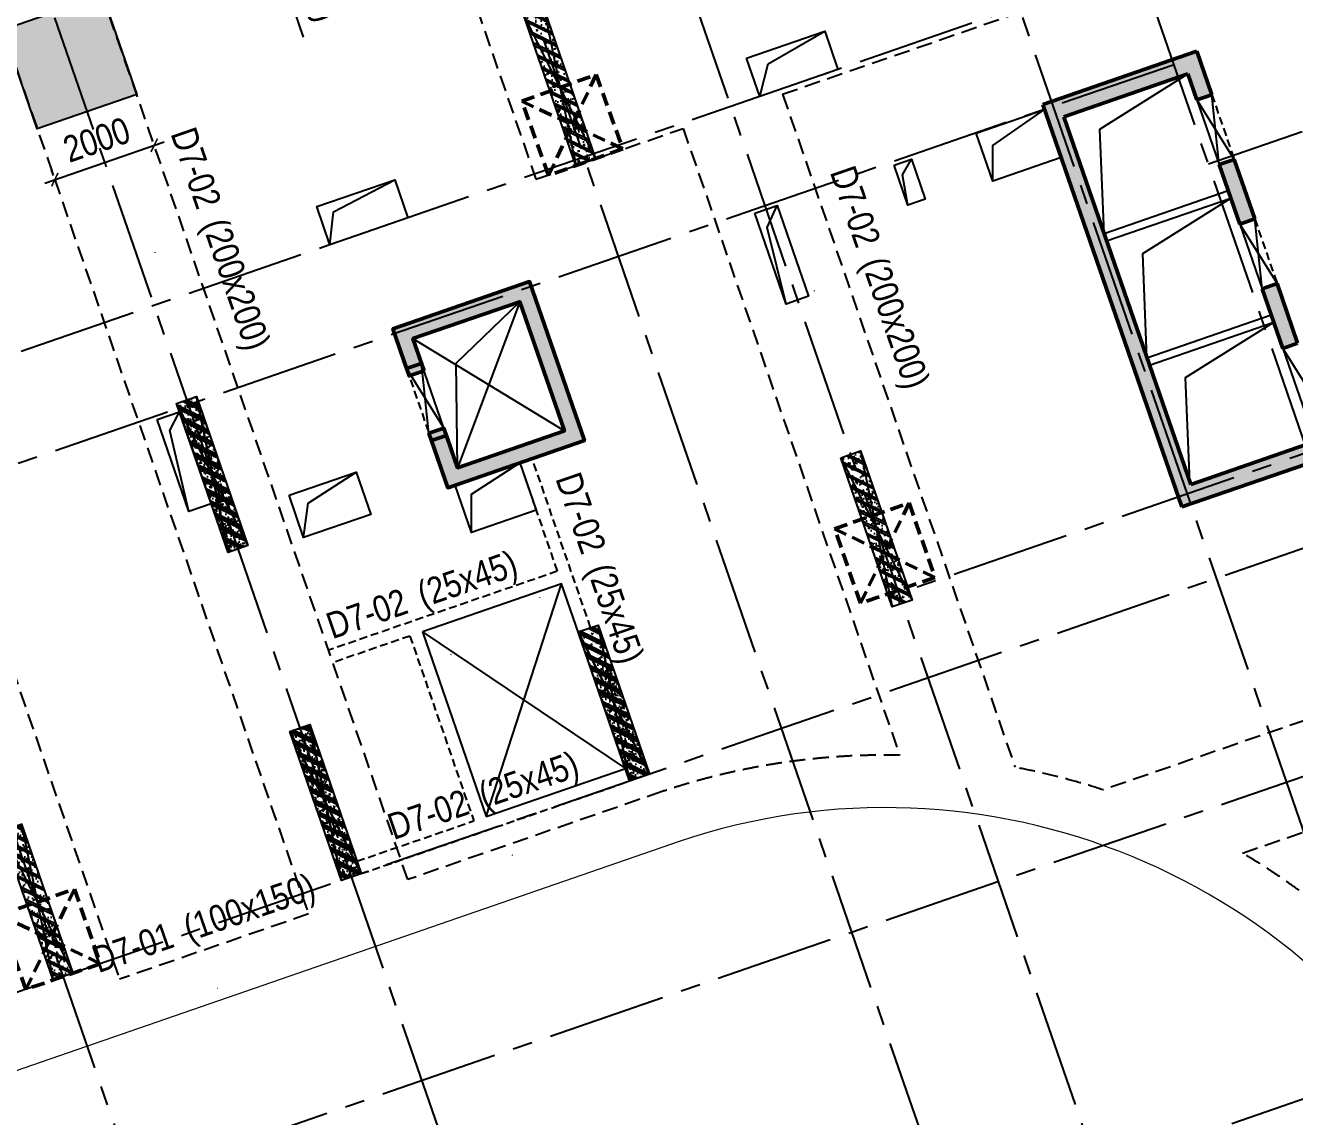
# Model space of a CAD drawing. Header units: millimetres. Extents: x -340714 to 2967022, y -655653 to 62.
# Drawn here: x 1718469 to 1742605, y -319086 to -298330 of the extents above; entities that cross this region are included whole.
import ezdxf
from ezdxf.enums import TextEntityAlignment as Align

# ---------------------------------------------------------------- set-up
doc = ezdxf.new("R2010")
doc.units = ezdxf.units.MM
doc.header["$LTSCALE"] = 100
doc.header["$PDMODE"] = 32
doc.header["$PDSIZE"] = 2.5
for name, pattern in [('CENTER2', [1.125, 0.75, -0.125, 0.125, -0.125]), ('DASHED', [4.5, 3, -1.5]), ('HIDDEN', [0.375, 0.25, -0.125])]:
    doc.linetypes.add(name, pattern=pattern)
for name, color, linetype in [('ccu11-Khuat', 9, 'DASHED'), ('ccu11-Manh', 8, 'Continuous'), ('ccu11-Thay', 7, 'Continuous'), ('ccu12-Manh', 8, 'Continuous'), ('ccu12-Text', 31, 'Continuous'), ('ccu12-Thay', 7, 'Continuous'), ('ccu12-Truc', 13, 'CENTER2'), ('KC2-DIM', 251, 'Continuous'), ('ST_MBDV Cot vach 220805$0$AUDIT_I_220805193045-5', 6, 'Continuous'), ('xref.asix of  podium$0$xref.asix of  podium$0$KT-Hatch', 251, 'Continuous'), ('Xref.Asix of Basement B2$0$AUDIT_I_220805193045-5', 6, 'Continuous'), ('Xref_ST_MBDV Cot vach 30.7.2022|Xref_ST_MBDV Cot vach 30.7.2022|Xref_ST_MBDV Cot vach 30.7.2022|Xref_ST_MBDV Cot vach 30.7.2022|KC-Betong', 6, 'Continuous')]:
    doc.layers.add(name, color=color, linetype=linetype)
for name, color, linetype, lineweight in [('ccu12-Tencaukien', 9, 'Continuous', 15), ('KT-Net cot vach', 6, 'Continuous', 50), ('ST_MBDV Cot vach 220805$0$KT-Net cot vach', 6, 'Continuous', 50), ('TNG hungdh1', 3, 'Continuous', 13), ('xref.asix of  podium$0$xref.asix of  podium$0$ST_MBDV Cot vach 220805$0$KT-Net cot vach', 6, 'Continuous', 50)]:
    doc.layers.add(name, color=color, linetype=linetype, lineweight=lineweight)
doc.styles.add('Arial Narrow', font='ARIALN.TTF')
doc.dimstyles.new('ccu12-200', dxfattribs={"dimscale": 200, "dimtxt": 2.5, "dimasz": 1, "dimexe": 1, "dimexo": 2, "dimgap": 1, "dimtad": 1, "dimdec": 0, "dimrnd": 5, "dimdsep": 46, "dimtxsty": 'Arial Narrow', "dimblk": 'ARCHTICK', "dimcen": -1, "dimdle": 1, "dimclrd": 256, "dimclre": 256, "dimclrt": 3, "dimadec": 0, "dimazin": 2, "dimtfac": 0.1, "dimtdec": 0, "dimtmove": 0, "dimatfit": 1, "dimldrblk": 'ARCHTICK', "dimfxl": 1, "dimtvp": 0.833333, "dimtolj": 1, "dimtzin": 12, "dimarcsym": 0})
pattern_1 = [(50, (-550, 3050), (286.904, -25.101), [30, -330]), (355, (-550, 3050), (-55.5, 300.877), [24, -264]), (100.451, (-526.1, 3047.9), (231.404, 275.776), [25.496, -280.457]), (46.184, (-550, 3130), (426.896, -66.208), [45, -495]), (96.636, (-514.43, 3124.5), (373.865, 389.647), [38.244, -420.685]), (351.184, (-550, 3130), (373.865, 389.65), [36, -396]), (21, (-510, 3110), (238.763, -161.048), [30, -330]), (326, (-510, 3110), (97.326, 290.06), [24, -264]), (71.451, (-490.1, 3096.58), (336.09, 129.012), [25.496, -280.457]), (37.5, (-550, 3050), (4.864, 133.1575), [0, -260.8, 0, -268, 0, -265]), (7.5, (-550, 3050), (105.228, 157.7647), [0, -152.8, 0, -254.8, 0, -101]), (327.5, (-639.2, 3050), (213.529, -9.022), [0, -100, 0, -312, 0, -414]), (317.5, (-679.2, 3050), (233.274, 40.042), [0, -130, 0, -207.2, 0, -294]), (45, (-550, 3050), (-120.208, 120.208), []), (45, (-550, 3099), (-120.208, 120.208), [])]

# ---------------------------------------------------------------- blocks, each defined once
blk = doc.blocks.new('Grid-ST-flat-3')
at = {"layer": 'ccu12-Truc', "ltscale": 30}
for p, q in [((343189.8, -39014.7), (361219.3, -91236.4)), ((340897.6, -39806), (359986.9, -95097.6)), ((335415.2, -41698.9), (354504.5, -96990.4)), ((332626.7, -42661.6), (351716, -97953.1)), ((324450.3, -45484.5), (343539.5, -100776)), ((318967.8, -47377.3), (338057.1, -102668.8)), ((373810.3, -49513), (349695.2, -57838.7)), ((348389.9, -54057.7), (307655.7, -68121.1)), ((375703.1, -54995.5), (343807.6, -66007.3)), ((349042.6, -55948.2), (308308.4, -70011.6)), ((377595.9, -60477.9), (312746.7, -82867)), ((352142.8, -64928.1), (311408.7, -78991.5)), ((377787.3, -66547.8), (314639.5, -88349.4))]:
    blk.add_line(p, q, dxfattribs=at)
blk = doc.blocks.new('*U651')
h = blk.add_hatch()
h.set_pattern_fill('VATLIEU04', color=250, scale=40, style=0, pattern_type=2)
h.set_pattern_definition(pattern_1)
h.paths.add_polyline_path([(-475, -475), (-75, -475), (-75, 2525), (-475, 2525)])
at = {"color": 6, "ltscale": 0.25}
blk.add_lwpolyline([(-475, -475), (-75, -475), (-75, 2525), (-475, 2525)], close=True, dxfattribs=at)
at = {"layer": 'Defpoints', "linetype": 'ByBlock', "ltscale": 30}
for p, q in [((-75, -475), (-475, 2525)), ((-475, -475), (-75, 2525))]:
    blk.add_line(p, q, dxfattribs=at)
blk = doc.blocks.new('MBCOTVACH-T7-PN')
at = {"layer": 'ST_MBDV Cot vach 220805$0$KT-Net cot vach'}
h = blk.add_hatch(dxfattribs=at)
h.set_pattern_fill('1BETONG2-BOP', color=250, scale=30, style=0, pattern_type=2)
h.set_pattern_definition([(69.0471, (17329.28, -10971.5), (209.5408, 52.4275), [22.5, -247.5]), (14.0471, (17329.28, -10971.5), (-112.989, 199.7187), [18, -198]), (119.4985, (17346.74, -10967.13), (96.552, 252.1462), [19.122, -210.3426]), (65.2313, (17309.7, -10914.8), (318.848, 57.55), [33.75, -371.25]), (115.6827, (17336.27, -10910), (169.677, 367.7426), [28.683, -315.514]), (10.2313, (17309.7, -10914.8), (169.677, 367.743), [27, -297]), (40.0471, (17342.95, -10919.18), (208.686, -55.7332), [22.5, -247.5]), (245.0471, (17342.95, -10919.18), (226.3168, -37.8782), [18, -198]), (90.4985, (17360.34, -10923.82), (206.6893, 173.7226), [19.122, -210.3426]), (86.54714, (17329.276, -10971.5), (-73.03432, 68.2125), [0, -195.6, 0, -201, 0, -198.75]), (23.5471, (17329.28, -10971.5), (43.1377, 135.5289), [0, -114.6, 0, -191.1, 0, -75.75]), (346.54714, (17266.04, -10993.335), (153.58697, 45.86723), [0, -75, 0, -234, 0, -310.5]), (336.5471, (17237.68, -11003.13), (155.5764, 85.4834), [0, -97.5, 0, -155.4, 0, -220.5]), (334.0471, (17329.28, -10971.5), (55.798, 114.6422), []), (334.0471, (17317.28, -10936.76), (55.798, 114.6422), [])])
h.paths.add_polyline_path([(25818, -4152), (25606, -3537), (27639, -2836), (28487, -5293), (26455, -5995), (26243, -5380), (25959, -5478), (26269, -6376), (28869, -5479), (27824, -2454), (25225, -3351), (25535, -4249)])
at = {"layer": 'ST_MBDV Cot vach 220805$0$KT-Net cot vach', "elevation": 0}
blk.add_lwpolyline([(25818, -4152), (25606, -3537), (27639, -2836), (28487, -5293), (26455, -5995), (26243, -5380), (25959, -5478), (26269, -6376), (28869, -5479), (27824, -2454), (25225, -3351), (25535, -4249)], close=True, dxfattribs=at)
at = {"layer": 'ST_MBDV Cot vach 220805$0$AUDIT_I_220805193045-5', "linetype": 'ByBlock', "xscale": -1, "rotation": 199.0471379540016}
for p in [(28327, 2295, 0), (21717, -5065, 0), (34346, -6100, 0), (29353, -9411, 0), (23871, -11304, 0), (18388, -13196, 0)]:
    blk.add_blockref('*U651', p, dxfattribs=at)
blk = doc.blocks.new('*U713')
at = {"layer": 'ccu12-Tencaukien', "color": 8, "ltscale": 10000}
blk.add_line((361, -155), (354, -155), dxfattribs=at)
at = {"layer": 'ccu12-Text', "color": 2, "style": 'Arial Narrow', "width": 0.8}
blk.add_attdef('SH', text='', height=300, dxfattribs=at).set_placement((276, 6), align=Align.BOTTOM_RIGHT)
at = {"layer": 'ccu12-Text', "color": 31, "style": 'Arial Narrow', "width": 0.8}
for tag, p in [('(', (508, -75)), ('KT', (633, -75)), (')', (963, -75))]:
    blk.add_attdef(tag, text='', height=250, dxfattribs=at).set_placement(p, align=Align.BOTTOM_LEFT)
blk = doc.blocks.new('*U718')
at = {"layer": 'ccu12-Tencaukien', "color": 8, "ltscale": 10000}
blk.add_line((361, -155), (354, -155), dxfattribs=at)
at = {"layer": 'ccu12-Text', "color": 2, "style": 'Arial Narrow', "width": 0.8}
blk.add_attdef('SH', text='', height=300, dxfattribs=at).set_placement((276, 6), align=Align.BOTTOM_RIGHT)
at = {"layer": 'ccu12-Text', "color": 31, "style": 'Arial Narrow', "width": 0.8}
for tag, p in [('(', (508, -75)), ('KT', (633, -75)), (')', (963, -75))]:
    blk.add_attdef(tag, text='', height=250, dxfattribs=at).set_placement(p, align=Align.BOTTOM_LEFT)
blk = doc.blocks.new('*U719')
at = {"layer": 'ccu12-Tencaukien', "color": 8, "ltscale": 10000}
blk.add_line((361, -155), (354, -155), dxfattribs=at)
at = {"layer": 'ccu12-Text', "color": 2, "style": 'Arial Narrow', "width": 0.8}
blk.add_attdef('SH', text='', height=300, dxfattribs=at).set_placement((276, 6), align=Align.BOTTOM_RIGHT)
at = {"layer": 'ccu12-Text', "color": 31, "style": 'Arial Narrow', "width": 0.8}
for tag, p in [('(', (508, -75)), ('KT', (633, -75)), (')', (963, -75))]:
    blk.add_attdef(tag, text='', height=250, dxfattribs=at).set_placement(p, align=Align.BOTTOM_LEFT)
blk = doc.blocks.new('MBKC-T7-PN-1')
at = {"layer": 'ccu11-Khuat', "color": 4}
for p, q in [((16445.7, 6296), (23619.3, -14482)), ((12853.2, 5057.6), (20028.2, -15724.7)), ((32636.3, 1111.6), (37056.5, -11691.5)), ((30745.8, 458.9), (34861.9, -11463.5)), ((41382.6, -13324.6), (52967.9, -9324.3))]:
    blk.add_line(p, q, dxfattribs=at)
for points in [[(24623.4, 9115.2), (27945.7, -507.8), (30745.8, 458.9)], [(32636.3, 1111.6), (55053.9, 8851.2)], [(61741.1, -159.8), (62983.6, -3750.7), (38734.8, -12122.8)], [(23619.3, -14482), (20028.2, -15724.7)]]:
    blk.add_lwpolyline(points, dxfattribs=at)
for points in [[(34861.9, -11463.5, 0.0864029), (30345.9, -12154.2), (25509.3, -13827.9), (18336.5, 6947.9)], [(38734.8, -12122.8, 0.0325645), (37056.5, -11691.5)], [(44757.2, -16179.5, 0.0835578), (41382.6, -13324.6)]]:
    blk.add_lwpolyline(points, format="xyb", dxfattribs=at)
at = {"layer": 'ccu11-Khuat', "ltscale": 0.5}
for points in [[(27639.4, -5903.2), (28350.8, -7963.8), (24003, -9464.9)], [(28985.3, -9035.5), (27875.7, -5821.6)], [(25549.7, -9195.4), (24084.6, -9701.2)], [(25549.7, -9195.4), (26763.7, -12711.7)], [(24624, -13715), (29728, -11952.8)], [(24542.4, -13478.6), (26763.7, -12711.7)]]:
    blk.add_lwpolyline(points, dxfattribs=at)
at = {"layer": 'ccu12-Manh', "ltscale": 0.5}
for points in [[(27000, -12630.1), (28432.4, -8200.2)], [(25786, -9113.8), (29646.4, -11716.5)]]:
    blk.add_lwpolyline(points, dxfattribs=at)
at = {"layer": 'ccu12-Thay', "ltscale": 0.5}
for points in [[(27000, -12630.1), (29646.4, -11716.5), (28432.4, -8200.2), (25786, -9113.8)], [(25786, -9113.8), (27000, -12630.1)]]:
    blk.add_lwpolyline(points, dxfattribs=at)
at = {"layer": 'TNG hungdh1'}
blk.add_lwpolyline([(30192.5, 12092.8, -0.1171193), (42412.4, 13531.4), (57798.8, 9101.6, -0.2840118), (60755, 5748.6), (65985.7, -9368.9, 0.3181295), (69743.1, -12060.8), (99390.1, -12228.7, -0.3265251), (102151.5, -14244.6), (105660.6, -29755.3, -0.4508632), (101746.7, -36141.3), (55535.1, -35879.2, -0.3332431), (50103.5, -32276.3), (45597.8, -19255.7, 0.3734654), (30668.6, -13100.8), (11293.4, -19805.5), (11293.4, -19805.5, -0.3703336), (6440.8, -17879.2), (-1057, -3542.9, -0.4584761), (1179.4, 2090.9), (30192.5, 12092.8)], format="xyb", dxfattribs=at)
blk = doc.blocks.new('_ARCHTICK')
at = {"color": 0, "linetype": 'ByBlock', "const_width": 0.15}
blk.add_lwpolyline([(-0.5, -0.5), (0.5, 0.5)], dxfattribs=at)
blk = doc.blocks.new('*D772')
at = {"layer": 'Defpoints', "color": 0, "transparency": 16777216}
for p in [(1720919, -300611), (1721023, -300911), (1719132, -301564)]:
    blk.add_point(p, dxfattribs=at)
at = {"layer": 'KC2-DIM', "lineweight": -2, "transparency": 16777216}
for p, q in [((1720892, -300533), (1720854, -300422)), ((1718840, -301329), (1721108, -300546)), ((1719002, -301185), (1718964, -301075))]:
    blk.add_line(p, q, dxfattribs=at)
at = {"layer": 'KC2-DIM', "lineweight": -2, "transparency": 16777216, "xscale": 200, "yscale": 200, "zscale": 200}
for p, rotation in [((1720919, -300611), 19.04713795400291), ((1719029, -301264), 199.0471379540029)]:
    blk.add_blockref('_ARCHTICK', p, dxfattribs=dict(at, rotation=rotation))
at = {"layer": 'KC2-DIM', "color": 3, "transparency": 16777216, "insert": (1719825, -300507), "char_height": 500, "attachment_point": 5, "rotation": 19.0471, "style": 'Arial Narrow'}
blk.add_mtext('\\A1;2000', dxfattribs=at)
blk = doc.blocks.new('*D799')
at = {"layer": 'Defpoints', "color": 0, "transparency": 16777216}
for p in [(1722944, -296714), (1723042, -296997), (1723197, -296944)]:
    blk.add_point(p, dxfattribs=at)
at = {"layer": 'KC2-DIM', "lineweight": -2, "transparency": 16777216}
for p, q in [((1723099, -296660), (1723034, -296471)), ((1723322, -296583), (1723288, -296595)), ((1723099, -296660), (1723197, -296944)), ((1723420, -296867), (1723386, -296879)), ((1723197, -296944), (1723753, -298555))]:
    blk.add_line(p, q, dxfattribs=at)
at = {"layer": 'KC2-DIM', "lineweight": -2, "transparency": 16777216, "xscale": 200, "yscale": 200, "zscale": 200}
for p, rotation in [((1723099, -296660), 289.0471379540357), ((1723197, -296944), 109.0471379540358)]:
    blk.add_blockref('_ARCHTICK', p, dxfattribs=dict(at, rotation=rotation))
at = {"layer": 'KC2-DIM', "color": 3, "transparency": 16777216, "insert": (1723971, -297790), "char_height": 500, "attachment_point": 5, "rotation": 289.0471, "style": 'Arial Narrow'}
blk.add_mtext('\\A1;300', dxfattribs=at)
blk = doc.blocks.new('LOI-B2-T1-PN')
at = {"layer": 'KT-Net cot vach'}
h = blk.add_hatch(dxfattribs=at)
h.set_pattern_fill('1BETONG2-BOP', color=250, scale=30, style=0, pattern_type=2)
h.set_pattern_definition([(69.0471, (17329.28, -10971.5), (209.5408, 52.4275), [22.5, -247.5]), (14.0471, (17329.28, -10971.5), (-112.989, 199.7187), [18, -198]), (119.4985, (17346.74, -10967.13), (96.552, 252.1462), [19.122, -210.3426]), (65.2313, (17309.7, -10914.8), (318.848, 57.55), [33.75, -371.25]), (115.6827, (17336.27, -10910), (169.677, 367.7426), [28.683, -315.514]), (10.2313, (17309.7, -10914.8), (169.677, 367.743), [27, -297]), (40.0471, (17342.95, -10919.18), (208.686, -55.7332), [22.5, -247.5]), (245.0471, (17342.95, -10919.18), (226.3168, -37.8782), [18, -198]), (90.4985, (17360.34, -10923.82), (206.6893, 173.7226), [19.122, -210.3426]), (86.54714, (17329.276, -10971.5), (-73.03432, 68.2125), [0, -195.6, 0, -201, 0, -198.75]), (23.5471, (17329.28, -10971.5), (43.1377, 135.5289), [0, -114.6, 0, -191.1, 0, -75.75]), (346.54714, (17266.04, -10993.335), (153.58697, 45.86723), [0, -75, 0, -234, 0, -310.5]), (336.5471, (17237.68, -11003.13), (155.5764, 85.4834), [0, -97.5, 0, -155.4, 0, -220.5]), (334.0471, (17329.28, -10971.5), (55.798, 114.6422), []), (334.0471, (17317.28, -10936.76), (55.798, 114.6422), [])])
h.paths.add_polyline_path([(25769, -4010), (25606, -3537), (27639, -2836), (28487, -5293), (26455, -5995), (26194, -5239), (25910, -5337), (26269, -6376), (28869, -5479), (27824, -2454), (25225, -3351), (25486, -4108)])
at = {"layer": 'xref.asix of  podium$0$xref.asix of  podium$0$KT-Hatch'}
h = blk.add_hatch(dxfattribs=at)
h.set_pattern_fill('BTCT', color=256, scale=40)
h.set_pattern_definition([(50, (106559.85, -42147.03), (286.9041, -25.10085), [30, -330]), (355, (106559.85, -42147.03), (-55.5005, 300.8769), [24, -264]), (100.4514, (106583.76, -42149.12), (231.40375, 275.7758), [25.4961, -280.4568]), (46.1842, (106559.85, -42067.03), (426.8964, -66.2076), [45, -495]), (96.6356, (106595.43, -42072.55), (373.865, 389.6471), [38.2441, -420.6852]), (351.1842, (106559.85, -42067.03), (373.8648, 389.6474), [36, -396]), (21, (106599.85, -42087.03), (238.7628, -161.04756), [30, -330]), (326, (106599.85, -42087.03), (97.3261, 290.06), [24, -264]), (71.4514, (106619.75, -42100.45), (336.08905, 129.0122), [25.4961, -280.4568]), (37.5, (106559.85, -42147.03), (4.86394, 133.15754), [0, -260.8, 0, -268, 0, -265]), (7.5, (106559.85, -42147.03), (105.22781, 157.76468), [0, -152.8, 0, -254.8, 0, -101]), (327.5, (106470.65, -42147.03), (213.52897, -9.02195), [0, -100, 0, -312, 0, -414]), (317.5, (106430.65, -42147.03), (233.27447, 40.042), [0, -130, 0, -207.2, 0, -294]), (45, (106559.85, -42147.03), (-106.06602, 106.06602), []), (45, (106630.57, -42147.03), (-106.06602, 106.06602), [])])
h.paths.add_polyline_path([(49434, 3364), (49623, 3429), (52034, -3556), (48915, -4633), (48641, -3839), (45994, -4753), (45691, -3876), (45975, -3778), (46164, -4324), (48527, -3508), (46112, 3487), (43749, 2671), (43919, 2177), (43636, 2079), (43351, 2904), (49117, 4894), (49182, 4705), (46346, 3726), (49117, -4299), (51764, -3385)])
h.paths.add_polyline_path([(45551, -2549), (45267, -2647), (44876, -1513), (45159, -1415)], flags=17)
h.paths.add_polyline_path([(44735, -186), (44451, -284), (44060, 850), (44343, 948)], flags=17)
h.paths.add_polyline_path([(42856, -4855), (42572, -4953), (42760, -5496), (40397, -6312), (37982, 683), (40345, 1498), (40516, 1002), (40800, 1100), (40514, 1927), (37584, 915), (40227, -6741), (43158, -5729)])
h.paths.add_polyline_path([(42431, -3626), (42148, -3724), (41756, -2590), (42040, -2492)], flags=17)
h.paths.add_polyline_path([(41616, -1263), (41332, -1361), (40940, -227), (41224, -129)], flags=17)
at = {"ltscale": 0.5}
for points in [[(38749, -1539), (41112, -723)], [(38798, -1681), (41161, -865)], [(39565, -3902), (41928, -3086)], [(39613, -4044), (41977, -3228)]]:
    blk.add_lwpolyline(points, dxfattribs=at)
at = {"layer": 'ccu11-Khuat', "color": 6, "ltscale": 0.5}
for points in [[(40800, 1100), (41224, -129)], [(41616, -1263), (42040, -2492)], [(25486, -4108), (25910, -5337)]]:
    blk.add_lwpolyline(points, dxfattribs=at)
at = {"layer": 'ccu11-Thay', "color": 6, "ltscale": 0.5}
for points in [[(40516, 1002), (40940, -227)], [(41332, -1361), (41756, -2590)], [(42148, -3724), (42572, -4953)], [(26194, -5239), (25769, -4010)]]:
    blk.add_lwpolyline(points, dxfattribs=at)
at = {"layer": 'ccu12-Manh', "ltscale": 0.5}
for points in [[(38749, -1539), (38669, 446), (40345, 1498)], [(39565, -3902), (39485, -1918), (41161, -865)], [(26455, -5995), (26431, -4005), (27639, -2836)], [(40380, -6265), (40301, -4281), (41977, -3228)]]:
    blk.add_lwpolyline(points, dxfattribs=at)
at = {"layer": 'KC2-DIM', "ltscale": 0.5}
for points in [[(40516, 1002), (41224, -129)], [(40940, -227), (40800, 1100)], [(41332, -1361), (42040, -2492)], [(41756, -2590), (41616, -1263)], [(27639, -2836), (26455, -5995)], [(25606, -3537), (28487, -5293)], [(42148, -3724), (42856, -4855)], [(25910, -5337), (25769, -4010)], [(25486, -4108), (26194, -5239)]]:
    blk.add_lwpolyline(points, dxfattribs=at)
at = {"layer": 'KT-Net cot vach'}
blk.add_lwpolyline([(25769, -4010), (25606, -3537), (27639, -2836), (28487, -5293), (26455, -5995), (26194, -5239), (25910, -5337), (26269, -6376), (28869, -5479), (27824, -2454), (25225, -3351), (25486, -4108)], close=True, dxfattribs=at)
at = {"layer": 'xref.asix of  podium$0$xref.asix of  podium$0$ST_MBDV Cot vach 220805$0$KT-Net cot vach', "extrusion": (-3.35283e-09, 1.99852e-08, 1)}
for p, q in [((40514, 1927), (37584, 915)), ((40800, 1100), (40514, 1927)), ((40345, 1498), (37982, 683)), ((40516, 1002), (40345, 1498)), ((37584, 915), (40227, -6741)), ((37982, 683), (40397, -6312)), ((40397, -6312), (42760, -5496)), ((40227, -6741), (43158, -5729))]:
    blk.add_line(p, q, dxfattribs=at)
at = {"layer": 'xref.asix of  podium$0$xref.asix of  podium$0$ST_MBDV Cot vach 220805$0$KT-Net cot vach', "color": 6}
for p, q in [((40800, 1100), (40516, 1002)), ((41224, -129), (40940, -227)), ((41616, -1263), (41332, -1361)), ((42040, -2492), (41756, -2590)), ((42431, -3626), (42148, -3724))]:
    blk.add_line(p, q, dxfattribs=at)
at = {"layer": 'xref.asix of  podium$0$xref.asix of  podium$0$ST_MBDV Cot vach 220805$0$KT-Net cot vach', "color": 6, "extrusion": (-3.35283e-09, 1.99852e-08, 1)}
for p, q in [((41332, -1361), (40940, -227)), ((41616, -1263), (41224, -129)), ((42148, -3724), (41756, -2590)), ((42431, -3626), (42040, -2492))]:
    blk.add_line(p, q, dxfattribs=at)
blk = doc.blocks.new('*U712')
at = {"layer": 'ccu12-Tencaukien', "color": 8, "ltscale": 10000}
blk.add_line((361, -155), (354, -155), dxfattribs=at)
at = {"layer": 'ccu12-Text', "color": 2, "style": 'Arial Narrow', "width": 0.8}
blk.add_attdef('SH', text='', height=300, dxfattribs=at).set_placement((276, 6), align=Align.BOTTOM_RIGHT)
at = {"layer": 'ccu12-Text', "color": 31, "style": 'Arial Narrow', "width": 0.8}
for tag, p in [('(', (508, -75)), ('KT', (633, -75)), (')', (963, -75))]:
    blk.add_attdef(tag, text='', height=250, dxfattribs=at).set_placement(p, align=Align.BOTTOM_LEFT)
blk = doc.blocks.new('*U147')
h = blk.add_hatch()
h.set_pattern_fill('VATLIEU04', color=250, scale=40, style=0, pattern_type=2)
h.set_pattern_definition(pattern_1)
h.paths.add_polyline_path([(-475, -475), (-75, -475), (-75, 2525), (-475, 2525)])
at = {"color": 6, "ltscale": 0.25}
blk.add_lwpolyline([(-475, -475), (-75, -475), (-75, 2525), (-475, 2525)], close=True, dxfattribs=at)
at = {"layer": 'Defpoints', "linetype": 'ByBlock', "ltscale": 30}
for p, q in [((-75, -475), (-475, 2525)), ((-475, -475), (-75, 2525))]:
    blk.add_line(p, q, dxfattribs=at)
blk = doc.blocks.new('*U1064')
at = {"color": 6, "linetype": 'HIDDEN', "ltscale": 10}
for p, q in [((1025, -1025), (-475, 475)), ((1025, 475), (-475, -1025))]:
    blk.add_line(p, q, dxfattribs=at)
blk.add_lwpolyline([(-475, 475), (1025, 475), (1025, -1025), (-475, -1025)], close=True, dxfattribs=at)
blk = doc.blocks.new('*U339')
h = blk.add_hatch()
h.set_pattern_fill('VATLIEU04', color=250, scale=40, style=0, pattern_type=2)
h.set_pattern_definition(pattern_1)
h.paths.add_polyline_path([(-475, -475), (-75, -475), (-75, 2525), (-475, 2525)])
at = {"color": 6, "ltscale": 0.25}
blk.add_lwpolyline([(-475, -475), (-75, -475), (-75, 2525), (-475, 2525)], close=True, dxfattribs=at)
at = {"layer": 'Defpoints', "linetype": 'ByBlock', "ltscale": 30}
for p, q in [((-75, -475), (-475, 2525)), ((-475, -475), (-75, 2525))]:
    blk.add_line(p, q, dxfattribs=at)
blk = doc.blocks.new('MBDV-COTVACH-T7-PN')
at = {"layer": 'KT-Net cot vach'}
for p, rotation in [((28287, 691), 19.6849732125525), ((34230, -7448), 19.04713795399666), ((18358, -14794), 19.04713795399666)]:
    blk.add_blockref('*U1064', p, dxfattribs=dict(at, rotation=rotation))
at = {"layer": 'Xref.Asix of Basement B2$0$AUDIT_I_220805193045-5', "linetype": 'ByBlock', "xscale": -0.9999999999999998, "rotation": 19.04713795400158}
blk.add_blockref('*U147', (29502, -11528), dxfattribs=at)
at = {"layer": 'Xref_ST_MBDV Cot vach 30.7.2022|Xref_ST_MBDV Cot vach 30.7.2022|Xref_ST_MBDV Cot vach 30.7.2022|Xref_ST_MBDV Cot vach 30.7.2022|KC-Betong', "linetype": 'ByBlock', "xscale": -0.9999999999999998, "rotation": 19.04713795400158}
for p in [(21866, -7182), (24020, -13421)]:
    blk.add_blockref('*U339', p, dxfattribs=at)
blk = doc.blocks.new('LM-T8-MAI-PN')
at = {"layer": 'ccu11-Manh', "color": 1}
for points in [[(32205, 1068), (32360, 1687), (33437, 2308)], [(36633, -545), (36633, 133), (37617, 821)], [(35018, -997), (34918, -422), (35087, -127)], [(24028, -1755), (24095, -1124), (25261, -515)], [(32705, -2880), (32342, -1426), (32535, -1008)], [(21347, -6828), (20987, -5288), (21168, -4932)], [(26721, -7226), (26721, -6496), (27640, -5903)], [(23528, -7323), (23613, -6667), (24527, -6079)]]:
    blk.add_lwpolyline(points, dxfattribs=at)
at = {"layer": 'ccu11-Thay', "color": 1}
for points in [[(31953, 1796), (33437, 2308), (33689, 1580), (32205, 1068), (31953, 1796)], [(36317, 372), (37617, 821), (37933, -96), (36633, -545), (36318, 372)], [(34756, -241), (35087, -127), (35348, -883), (35018, -997), (34756, -241)], [(24028, -1755), (23777, -1027), (25261, -515), (25512, -1242), (24028, -1755)], [(32110, -1155), (32535, -1008), (33131, -2733), (32705, -2880), (32110, -1155)], [(20743, -5079), (21168, -4932), (21772, -6681), (21347, -6828), (20743, -5079)], [(26411, -6328), (27640, -5903), (27950, -6801), (26721, -7226), (26411, -6328)], [(23251, -6519), (24527, -6079), (24804, -6882), (23528, -7323), (23251, -6519)]]:
    blk.add_lwpolyline(points, dxfattribs=at)

msp = doc.modelspace()

# ---------------------------------------------------------------- hatches: boundary and pattern name
at = {"layer": 'Defpoints'}
h = msp.add_hatch(dxfattribs=at)
h.set_pattern_fill('BETONG', color=252, scale=30, pattern_type=2)
h.set_pattern_definition([(0, (0, 0), (0, 155.884573), [3.75, -86.25]), (0, (0, 6.5), (0, 155.884573), [3.75, -86.25]), (120, (0, 0), (-135, -77.942286), [3.75, -86.25]), (120, (5.62, 3.25), (-135, -77.942286), [3.75, -86.25]), (0, (45, 77.94), (0, 155.884573), [3.75, -86.25]), (0, (45, 84.44), (0, 155.884573), [3.75, -86.25]), (120, (45, 77.94), (-135, -77.942286), [3.75, -86.25]), (120, (50.62, 81.19), (-135, -77.942286), [3.75, -86.25]), (60, (3.75, 0), (-135, 77.942286), [3.75, -86.25]), (60, (-1.88, 3.25), (-135, 77.942286), [3.75, -86.25]), (60, (48.75, -77.94), (-135, 77.942286), [3.75, -86.25]), (60, (43.12, -74.7), (-135, 77.942286), [3.75, -86.25]), (45, (0, 0), (-31.8198052, 31.8198052), []), (50, (0, 0), (215.178055, -18.82564), [22.5, -247.5]), (355, (0, 0), (-41.6254, 225.65764), [18, -198]), (100.4514, (17.93, -1.57), (173.552815, 206.831863), [19.122057, -210.342634]), (46.1842, (0, 60), (320.172315, -49.655704), [33.75, -371.25]), (96.6356, (26.68, 55.86), (280.39881, 292.23536), [28.683086, -315.5139]), (351.1842, (0, 60), (280.398584, 292.23558), [27, -297]), (21, (30, 45), (179.072116, -120.785667), [22.5, -247.5]), (326, (30, 45), (72.9946, 217.545014), [18, -198]), (71.4514, (44.92, 34.93), (252.066789, 96.75915), [19.122057, -210.342634]), (37.5, (0, 0), (3.6479566, 99.868156), [0, -195.6, 0, -201, 0, -198.75]), (7.5, (0, 0), (78.920861, 118.3235136), [0, -114.6, 0, -191.1, 0, -75.75]), (327.5, (-66.9, 0), (160.146731, -6.7664615), [0, -75, 0, -234, 0, -310.5]), (317.5, (-96.9, 0), (174.955851, 30.031495), [0, -97.5, 0, -155.4, 0, -220.5])])
h.paths.add_polyline_path([(1714548.1, -299930), (1718140.1, -298689.9), (1718694.9, -300296.8), (1720585.4, -299644.1), (1720030.6, -298037.2), (1726316.5, -295867), (1726871.3, -297473.9), (1728761.8, -296821.2), (1728207, -295214.3), (1729781, -294670.9), (1729741.9, -294557.4), (1729685.1, -294577), (1729779, -294481.1), (1729722.3, -294500.7), (1729683.1, -294387.3), (1701689.4, -304052.1), (1702178.9, -305470), (1704069.4, -304817.3), (1703677.8, -303683), (1707175.2, -302475.5), (1707729.9, -304082.4), (1709620.4, -303429.7), (1709065.7, -301822.8), (1712657.6, -300582.7), (1713212.4, -302189.6), (1715102.9, -301536.9)])

# ---------------------------------------------------------------- linework, layer by layer
at = {"layer": 'Defpoints', "color": 252}
msp.add_lwpolyline([(1728207, -295214.3), (1728761.8, -296821.2), (1726871.3, -297473.9), (1726316.5, -295867), (1720030.6, -298037.2), (1720585.4, -299644.1), (1718694.9, -300296.8), (1718140.1, -298689.9), (1714548.1, -299930), (1715102.9, -301536.9), (1713212.4, -302189.6), (1712657.6, -300582.7), (1709065.7, -301822.8), (1709620.4, -303429.7), (1707729.9, -304082.4), (1707175.2, -302475.5), (1703677.8, -303683), (1704069.4, -304817.3), (1702178.9, -305470), (1701689.4, -304052.1), (1729683.1, -294387.3)], dxfattribs=at)

# ---------------------------------------------------------------- block references
for name, p in [('Grid-ST-flat-3', (1391269.1, -243129.8)), ('LOI-B2-T1-PN', (1700231.7, -300749.5))]:
    msp.add_blockref(name, p)
at = {"layer": 'ccu11-Thay'}
msp.add_blockref('MBDV-COTVACH-T7-PN', (1700231.7, -300749.5), dxfattribs=at)
at = {"layer": 'ccu12-Tencaukien', "extrusion": (-9.79924e-07, -4.38813e-07, 1)}
ref = msp.add_blockref('*U718', (1721427.9, -302138.4, 0.2), dxfattribs=dict(at, xscale=1.815893337873053, yscale=1.815893337873053, zscale=1.815893337873053, rotation=249.5369337144434))
ref.add_attrib('KT', '(200x200)', dxfattribs={"color": 31, "extrusion": (-9.79924e-07, -4.38813e-07, 1), "height": 500, "rotation": 289.08811, "style": 'Arial Narrow'}).set_placement((1721684.9, -302164.3, -1.6), align=Align.BOTTOM_LEFT)
ref.add_attrib('SH', 'D7-02', dxfattribs={"color": 2, "extrusion": (-9.79924e-07, -4.38813e-07, 1), "height": 500, "rotation": 289.08811, "style": 'Arial Narrow'}).set_placement((1721593.2, -301909.4, -1.6), align=Align.BOTTOM_RIGHT)
ref = msp.add_blockref('*U719', (1733965.8, -302871.5, 0.2), dxfattribs=dict(at, xscale=1.815893337873053, yscale=1.815893337873053, zscale=1.815893337873053, rotation=249.5369337144434))
ref.add_attrib('KT', '(200x200)', dxfattribs={"color": 31, "extrusion": (-9.79924e-07, -4.38813e-07, 1), "height": 500, "rotation": 289.08811, "style": 'Arial Narrow'}).set_placement((1734222.8, -302897.3, -1.6), align=Align.BOTTOM_LEFT)
ref.add_attrib('SH', 'D7-02', dxfattribs={"color": 2, "extrusion": (-9.79924e-07, -4.38813e-07, 1), "height": 500, "rotation": 289.08811, "style": 'Arial Narrow'}).set_placement((1734131.1, -302642.4, -1.6), align=Align.BOTTOM_RIGHT)
at = {"layer": 'ccu12-Tencaukien', "extrusion": (-9.80437e-07, -4.37666e-07, 1)}
ref = msp.add_blockref('*U712', (1728744.1, -308701.2, -2.7), dxfattribs=dict(at, xscale=1.815893337873054, yscale=1.815893337873054, zscale=1.815893337873054, rotation=249.4698337379082))
ref.add_attrib('KT', '(25x45)', dxfattribs={"color": 31, "extrusion": (-9.80437e-07, -4.37666e-07, 1), "height": 500, "rotation": 289.02101, "style": 'Arial Narrow'}).set_placement((1729001, -308727.4, -1.6), align=Align.BOTTOM_LEFT)
ref.add_attrib('SH', 'D7-02', dxfattribs={"color": 2, "extrusion": (-9.80437e-07, -4.37666e-07, 1), "height": 500, "rotation": 289.02101, "style": 'Arial Narrow'}).set_placement((1728909.6, -308472.4, -1.6), align=Align.BOTTOM_RIGHT)
at = {"layer": 'ccu12-Tencaukien', "extrusion": (4.37666e-07, -9.80437e-07, 1)}
ref = msp.add_blockref('*U712', (1726057.9, -309807.6, 0), dxfattribs=dict(at, xscale=1.815893337873054, yscale=1.815893337873054, zscale=1.815893337873054, rotation=339.469833737933))
ref.add_attrib('KT', '(25x45)', dxfattribs={"color": 31, "extrusion": (4.37666e-07, -9.80437e-07, 1), "height": 500, "rotation": 19.02101, "style": 'Arial Narrow'}).set_placement((1726084.1, -309550.6, 1.1), align=Align.BOTTOM_LEFT)
ref.add_attrib('SH', 'D7-02', dxfattribs={"color": 2, "extrusion": (4.37666e-07, -9.80437e-07, 1), "height": 500, "rotation": 19.02101, "style": 'Arial Narrow'}).set_placement((1725829.1, -309642, 1.1), align=Align.BOTTOM_RIGHT)
ref = msp.add_blockref('*U712', (1727224.3, -313626.7, 0), dxfattribs=dict(at, xscale=1.815893337873054, yscale=1.815893337873054, zscale=1.815893337873054, rotation=339.469833737933))
ref.add_attrib('KT', '(25x45)', dxfattribs={"color": 31, "extrusion": (4.37666e-07, -9.80437e-07, 1), "height": 500, "rotation": 19.02101, "style": 'Arial Narrow'}).set_placement((1727250.5, -313369.8, 1.1), align=Align.BOTTOM_LEFT)
ref.add_attrib('SH', 'D7-02', dxfattribs={"color": 2, "extrusion": (4.37666e-07, -9.80437e-07, 1), "height": 500, "rotation": 19.02101, "style": 'Arial Narrow'}).set_placement((1726995.4, -313461.2, 1.1), align=Align.BOTTOM_RIGHT)
ref = msp.add_blockref('*U713', (1721609.8, -316158.4, -0.1), dxfattribs=dict(at, xscale=1.815893337873054, yscale=1.815893337873054, zscale=1.815893337873054, rotation=339.469833737933))
ref.add_attrib('KT', '(100x150)', dxfattribs={"color": 31, "extrusion": (4.37666e-07, -9.80437e-07, 1), "height": 500, "rotation": 19.02101, "style": 'Arial Narrow'}).set_placement((1721636, -315901.4, 1.1), align=Align.BOTTOM_LEFT)
ref.add_attrib('SH', 'D7-01', dxfattribs={"color": 2, "extrusion": (4.37666e-07, -9.80437e-07, 1), "height": 500, "rotation": 19.02101, "style": 'Arial Narrow'}).set_placement((1721381, -315992.8, 1.1), align=Align.BOTTOM_RIGHT)
at = {"layer": 'Defpoints', "color": 252}
msp.add_blockref('MBKC-T7-PN-1', (1700231.7, -300749.5), dxfattribs=at)
at = {"layer": 'Defpoints', "color": 1}
msp.add_blockref('LM-T8-MAI-PN', (1700231.7, -300749.5), dxfattribs=at)
at = {"layer": 'KC2-DIM'}
msp.add_blockref('MBCOTVACH-T7-PN', (1700231.7, -300749.5), dxfattribs=at)

# ---------------------------------------------------------------- dimensions: what is measured, and where the dimension line sits
for p1, p2, distance, picture, middle in [((1722944.2, -296713.9), (1723042.1, -296997.5), 163.6, '*D799', (1723970.5, -297790.1)), ((1719132.2, -301563.5), (1721022.7, -300910.9), 316.9, '*D772', (1719825.4, -300507.3))]:
    dim = msp.add_aligned_dim(p1=p1, p2=p2, distance=distance, dimstyle='ccu12-200', override={"dimzin": 0}, dxfattribs=at)
    dim.commit()
    dim.dimension.update_dxf_attribs({"geometry": picture, "text_midpoint": middle})

doc.saveas('drawing.dxf')
